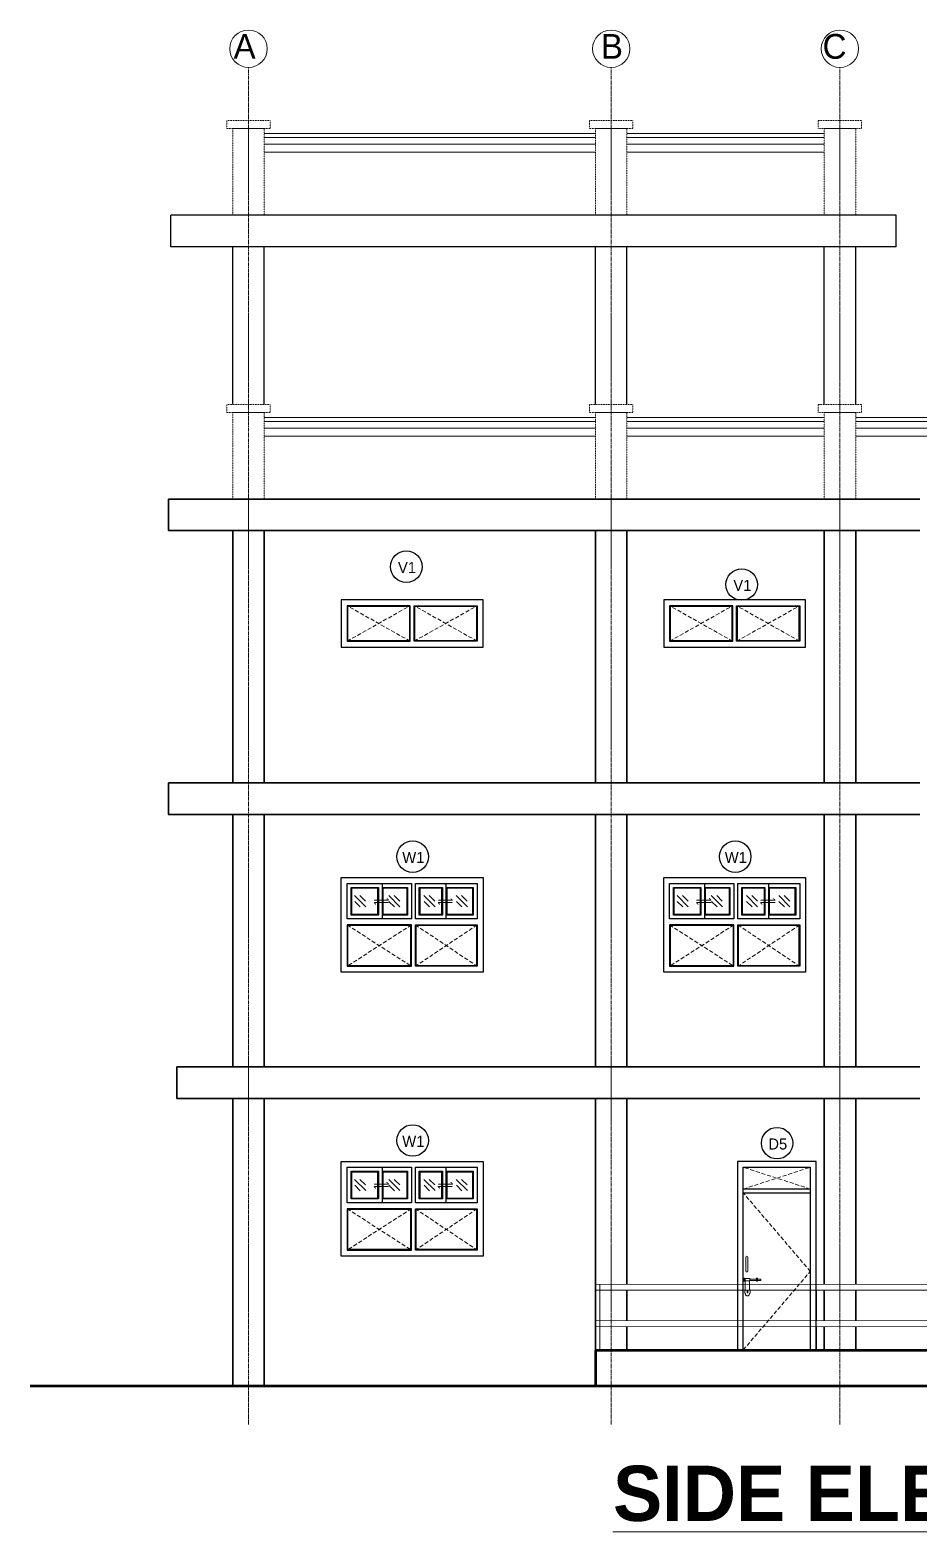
# Model space of a CAD drawing. Header units: inches. Extents: x -3071 to 2534411, y -17796 to 388172.
# Drawn here: x 1878779 to 1890064, y 162083 to 181132 of the extents above; entities that cross this region are included whole.
import ezdxf
from ezdxf.enums import TextEntityAlignment as Align

# ---------------------------------------------------------------- set-up
doc = ezdxf.new("R2010")
doc.units = ezdxf.units.IN
doc.header["$MEASUREMENT"] = 0
for name, pattern in [('ACAD_ISO08W100', [36, 24, -3, 6, -3]), ('DASHED', [0.75, 0.5, -0.25]), ('HIDDEN2', [0.1875, 0.125, -0.0625]), ('TRAZOS1', [0.15, 0.1, -0.05])]:
    doc.linetypes.add(name, pattern=pattern)
for name, color, linetype, lineweight in [('001-Archi- door window elevation', 92, 'Continuous', 25), ('001-Archi-hatch', 9, 'Continuous', 0), ('001-Archi-Opening Tags', 14, 'Continuous', 25), ('A .8 boundary line', 10, 'Continuous', 53), ('A 0.13 Text', 6, 'Continuous', 13), ('A 0.13 window elevation', 253, 'Continuous', 13), ('A 0.13parapet partition', 230, 'Continuous', 13), ('A 0.25 back line elevation', 20, 'Continuous', 25), ('A 0.35 front line elevation', 112, 'Continuous', 35), ('A 0.9 RAILING', 100, 'Continuous', 9), ('cen', 50, 'ACAD_ISO08W100', 5), ('Grid Tag', 6, 'Continuous', 20)]:
    doc.layers.add(name, color=color, linetype=linetype, lineweight=lineweight)
doc.styles.add('Archi 100', font='GOTHIC.TTF', dxfattribs={"height": 200})
doc.styles.add('CG', font='GOTHIC.TTF', dxfattribs={"height": 40})
doc.styles.get("Standard").update_dxf_attribs({"font": 'GOTHIC.TTF'})

# ---------------------------------------------------------------- blocks, each defined once
blk = doc.blocks.new('window tag')
blk.add_circle((0, 0), 200)
at = {"style": 'Archi 100', "flags": 1}
for tag, p in [('WIDTH', (15, 174.5)), ('HEIGHT', (-4.5, -348.5))]:
    blk.add_attdef(tag, p, '', height=200, dxfattribs=at)
at = {"style": 'Archi 100'}
blk.add_attdef('SYMBOL', text='', height=200, dxfattribs=at).set_placement((8, -10.5), align=Align.MIDDLE_CENTER)
blk = doc.blocks.new('A$C42FF27C5')
for p, q in [((16, 17), (-16, 17)), ((-16, 17), (-16, 0)), ((16, 0), (-16, 0)), ((27, 17), (16, 17)), ((27, 0), (16, 0)), ((39, 26), (27, 26)), ((27, 17), (27, 26)), ((27, 17), (27, 0)), ((27, 0), (27, -8)), ((39, 17), (39, 26)), ((50, 17), (39, 17)), ((39, 17), (39, 0)), ((50, 0), (39, 0)), ((39, 0), (39, -8)), ((125, 17), (50, 17)), ((125, 0), (50, 0)), ((186, 23), (125, 23)), ((125, 17), (125, 23)), ((125, 0), (125, 17)), ((125, -6), (125, 0)), ((186, 17), (186, 23)), ((192, 17), (186, 17)), ((186, 17), (186, 17)), ((186, 17), (186, 0)), ((192, 0), (186, 0)), ((186, 0), (186, 0)), ((186, -6), (186, 0)), ((203, 26), (192, 26)), ((192, 17), (192, 26)), ((192, 17), (192, 0)), ((192, 0), (192, -8)), ((203, 17), (203, 26)), ((208, 17), (203, 17)), ((203, 17), (203, 0)), ((208, 0), (203, 0)), ((203, 0), (203, -8)), ((27, -10), (27, -8)), ((39, -8), (27, -8)), ((39, -10), (27, -10)), ((39, -10), (39, -8)), ((121, -120), (123, -120)), ((121, -120), (121, -163)), ((121, -163), (123, -164)), ((121, -163), (123, -164)), ((121, -163), (121, -163)), ((123, -120), (125, -119)), ((123, -164), (125, -164)), ((123, -164), (125, -164)), ((128, -6), (125, -6)), ((125, -6), (125, -6)), ((128, -6), (125, -6)), ((125, -119), (126, -118)), ((125, -164), (126, -165)), ((125, -164), (126, -165)), ((126, -118), (127, -117)), ((126, -165), (127, -167)), ((126, -165), (127, -167)), ((127, -117), (128, -115)), ((127, -167), (128, -169)), ((127, -167), (128, -169)), ((128, -114), (128, -6)), ((128, -6), (128, -6)), ((183, -6), (128, -6)), ((128, -115), (128, -114)), ((128, -169), (128, -170)), ((128, -169), (128, -170)), ((128, -169), (128, -169)), ((128, -170), (128, -170)), ((128, -170), (128, -170)), ((129, -177), (128, -170)), ((129, -177), (128, -170)), ((128, -170), (128, -170)), ((132, -184), (129, -177)), ((132, -184), (129, -177)), ((129, -177), (129, -177)), ((136, -190), (132, -184)), ((136, -190), (132, -184)), ((142, -194), (136, -190)), ((142, -194), (136, -190)), ((161, -125), (150, -125)), ((150, -144), (150, -125)), ((150, -159), (150, -144)), ((161, -159), (150, -159)), ((161, -125), (161, -144)), ((161, -144), (161, -159)), ((175, -190), (169, -194)), ((175, -190), (169, -194)), ((179, -184), (175, -190)), ((179, -184), (175, -190)), ((182, -177), (179, -184)), ((182, -177), (179, -184)), ((183, -170), (182, -177)), ((183, -170), (182, -177)), ((182, -177), (182, -177)), ((183, -114), (183, -6)), ((186, -6), (183, -6)), ((183, -6), (183, -6)), ((186, -6), (183, -6)), ((183, -115), (183, -114)), ((184, -117), (183, -115)), ((183, -169), (184, -167)), ((183, -169), (184, -167)), ((183, -170), (183, -169)), ((183, -170), (183, -169)), ((183, -169), (183, -169)), ((183, -170), (183, -170)), ((183, -170), (183, -170)), ((183, -170), (183, -170)), ((185, -118), (184, -117)), ((184, -167), (185, -165)), ((184, -167), (185, -165)), ((186, -119), (185, -118)), ((185, -165), (186, -164)), ((185, -165), (186, -164)), ((186, -6), (186, -6)), ((188, -120), (186, -119)), ((186, -164), (188, -164)), ((186, -164), (188, -164)), ((189, -120), (188, -120)), ((188, -164), (189, -163)), ((188, -164), (189, -163)), ((189, -120), (189, -163)), ((189, -163), (189, -163)), ((192, -10), (192, -8)), ((203, -8), (192, -8)), ((203, -10), (192, -10)), ((203, -10), (203, -8)), ((148, -197), (142, -194)), ((148, -197), (142, -194)), ((155, -198), (148, -197)), ((155, -198), (148, -197)), ((162, -197), (155, -198)), ((162, -197), (155, -198)), ((169, -194), (162, -197)), ((169, -194), (162, -197))]:
    blk.add_line(p, q)
blk = doc.blocks.new('grid')
at = {"layer": 'Grid Tag', "linetype": 'Continuous', "ltscale": 30}
blk.add_circle((51, 48), 264, dxfattribs=at)
blk.add_attdef('GRID', (-143, -93), '', height=200)

msp = doc.modelspace()

# ---------------------------------------------------------------- linework, layer by layer
at = {"layer": '001-Archi- door window elevation'}
for points in [[(1882724.65, 173305.78), (1884524.65, 173305.78), (1884524.65, 173905.78), (1882724.65, 173905.78)], [(1882799.65, 173380.78), (1883599.65, 173380.78), (1883599.65, 173830.78), (1882799.65, 173830.78)], [(1883649.65, 173830.78), (1884449.65, 173830.78), (1884449.65, 173380.78), (1883649.65, 173380.78)], [(1886814.18, 173305.78), (1888614.18, 173305.78), (1888614.18, 173905.78), (1886814.18, 173905.78)], [(1886889.18, 173380.78), (1887689.18, 173380.78), (1887689.18, 173830.78), (1886889.18, 173830.78)], [(1887739.18, 173830.78), (1888539.18, 173830.78), (1888539.18, 173380.78), (1887739.18, 173380.78)], [(1882724.65, 170383.07), (1884524.65, 170383.07), (1884524.65, 169183.07), (1882724.65, 169183.07)], [(1886814.18, 170383.07), (1888614.18, 170383.07), (1888614.18, 169183.07), (1886814.18, 169183.07)], [(1883196.56, 169908.07), (1882849.65, 169908.07), (1882849.65, 170258.07), (1883196.56, 170258.07)], [(1883565.4, 169908.07), (1883246.56, 169908.07), (1883246.56, 170258.07), (1883565.4, 170258.07)], [(1884007.52, 169908.07), (1883715.4, 169908.07), (1883715.4, 170258.07), (1884007.52, 170258.07)], [(1884399.65, 169908.07), (1884057.52, 169908.07), (1884057.52, 170258.07), (1884399.65, 170258.07)], [(1887286.1, 169908.07), (1886939.18, 169908.07), (1886939.18, 170258.07), (1887286.1, 170258.07)], [(1887654.93, 169908.07), (1887336.1, 169908.07), (1887336.1, 170258.07), (1887654.93, 170258.07)], [(1888097.06, 169908.07), (1887804.93, 169908.07), (1887804.93, 170258.07), (1888097.06, 170258.07)], [(1888489.18, 169908.07), (1888147.06, 169908.07), (1888147.06, 170258.07), (1888489.18, 170258.07)], [(1883615.4, 169783.07), (1882799.65, 169783.07), (1882799.65, 169258.07), (1883615.4, 169258.07)], [(1883665.4, 169783.07), (1884449.65, 169783.07), (1884449.65, 169258.07), (1883665.4, 169258.07)], [(1887704.93, 169783.07), (1886889.18, 169783.07), (1886889.18, 169258.07), (1887704.93, 169258.07)], [(1887754.93, 169783.07), (1888539.18, 169783.07), (1888539.18, 169258.07), (1887754.93, 169258.07)], [(1882724.65, 166783.07), (1884524.65, 166783.07), (1884524.65, 165583.07), (1882724.65, 165583.07)], [(1888673.7, 164383.07), (1888748.7, 164383.07), (1888748.7, 166783.07), (1887748.7, 166783.07), (1887748.7, 164383.07), (1887823.7, 164383.07), (1887823.7, 166708.07), (1888673.7, 166708.07)], [(1888673.7, 166433.07), (1887823.7, 166433.07), (1887823.7, 166708.07), (1888673.7, 166708.07)], [(1883196.56, 166308.07), (1882849.65, 166308.07), (1882849.65, 166658.07), (1883196.56, 166658.07)], [(1883565.4, 166308.07), (1883246.56, 166308.07), (1883246.56, 166658.07), (1883565.4, 166658.07)], [(1884007.52, 166308.07), (1883715.4, 166308.07), (1883715.4, 166658.07), (1884007.52, 166658.07)], [(1884399.65, 166308.07), (1884057.52, 166308.07), (1884057.52, 166658.07), (1884399.65, 166658.07)], [(1887823.7, 166383.07), (1888673.7, 166383.07), (1888673.7, 164393.07), (1887823.7, 164393.07)], [(1883615.4, 166183.07), (1882799.65, 166183.07), (1882799.65, 165658.07), (1883615.4, 165658.07)], [(1883665.4, 166183.07), (1884449.65, 166183.07), (1884449.65, 165658.07), (1883665.4, 165658.07)]]:
    msp.add_lwpolyline(points, close=True, dxfattribs=at)
for points in [[(1883615.4, 169858.07), (1882799.65, 169858.07), (1882799.65, 170308.07), (1883615.4, 170308.07), (1883615.4, 169858.07)], [(1883246.56, 169858.07), (1883246.56, 170308.07)], [(1883665.4, 170308.07), (1884449.65, 170308.07), (1884449.65, 169858.07), (1883665.4, 169858.07), (1883665.4, 170308.07), (1883665.4, 170308.07)], [(1884057.52, 169858.07), (1884057.52, 170308.07)], [(1887704.93, 169858.07), (1886889.18, 169858.07), (1886889.18, 170308.07), (1887704.93, 170308.07), (1887704.93, 169858.07)], [(1887336.1, 169858.07), (1887336.1, 170308.07)], [(1887754.93, 170308.07), (1888539.18, 170308.07), (1888539.18, 169858.07), (1887754.93, 169858.07), (1887754.93, 170308.07), (1887754.93, 170308.07)], [(1888147.06, 169858.07), (1888147.06, 170308.07)], [(1883615.4, 166258.07), (1882799.65, 166258.07), (1882799.65, 166708.07), (1883615.4, 166708.07), (1883615.4, 166258.07)], [(1883246.56, 166258.07), (1883246.56, 166708.07)], [(1883665.4, 166708.07), (1884449.65, 166708.07), (1884449.65, 166258.07), (1883665.4, 166258.07), (1883665.4, 166708.07), (1883665.4, 166708.07)], [(1884057.52, 166258.07), (1884057.52, 166708.07)]]:
    msp.add_lwpolyline(points, dxfattribs=at)
at = {"layer": '001-Archi-hatch', "linetype": 'TRAZOS1', "ltscale": 500}
for p, q in [((1882799.65, 173380.78), (1883599.65, 173830.78)), ((1883599.65, 173380.78), (1882799.65, 173830.78)), ((1883649.65, 173380.78), (1884449.65, 173830.78)), ((1884449.65, 173380.78), (1883649.65, 173830.78)), ((1886889.18, 173380.78), (1887689.18, 173830.78)), ((1887689.18, 173380.78), (1886889.18, 173830.78)), ((1887739.18, 173380.78), (1888539.18, 173830.78)), ((1888539.18, 173380.78), (1887739.18, 173830.78)), ((1882799.65, 169783.07), (1883615.4, 169258.07)), ((1883615.4, 169783.07), (1882799.65, 169258.07)), ((1883665.4, 169783.07), (1884449.65, 169258.07)), ((1884449.65, 169783.07), (1883665.4, 169258.07)), ((1886889.18, 169783.07), (1887704.93, 169258.07)), ((1887704.93, 169783.07), (1886889.18, 169258.07)), ((1887754.93, 169783.07), (1888539.18, 169258.07)), ((1888539.18, 169783.07), (1887754.93, 169258.07)), ((1887823.7, 166433.07), (1888673.7, 166708.07)), ((1888673.7, 166433.07), (1887823.7, 166708.07)), ((1882799.65, 166183.07), (1883615.4, 165658.07)), ((1883615.4, 166183.07), (1882799.65, 165658.07)), ((1883665.4, 166183.07), (1884449.65, 165658.07)), ((1884449.65, 166183.07), (1883665.4, 165658.07))]:
    msp.add_line(p, q, dxfattribs=at)
at = {"layer": '001-Archi-hatch'}
for p, q in [((1883035.63, 170012.27), (1882894.03, 170153.87)), ((1882963, 170155.61), (1883033.8, 170084.81)), ((1883469.85, 170012.27), (1883328.25, 170153.87)), ((1883397.22, 170155.61), (1883468.02, 170084.81)), ((1883914.81, 170012.27), (1883773.21, 170153.87)), ((1883842.18, 170155.61), (1883912.98, 170084.81)), ((1884324.86, 170012.27), (1884183.25, 170153.87)), ((1884252.23, 170155.61), (1884323.03, 170084.81)), ((1887125.16, 170012.27), (1886983.56, 170153.87)), ((1887052.53, 170155.61), (1887123.33, 170084.81)), ((1887559.38, 170012.27), (1887417.78, 170153.87)), ((1887486.75, 170155.61), (1887557.55, 170084.81)), ((1888004.35, 170012.27), (1887862.75, 170153.87)), ((1887931.72, 170155.61), (1888002.52, 170084.81)), ((1888414.39, 170012.27), (1888272.79, 170153.87)), ((1888341.76, 170155.61), (1888412.56, 170084.81)), ((1882895.86, 170081.33), (1882966.66, 170010.53)), ((1883330.08, 170081.33), (1883400.88, 170010.53)), ((1883775.04, 170081.33), (1883845.84, 170010.53)), ((1884185.09, 170081.33), (1884255.89, 170010.53)), ((1886985.39, 170081.33), (1887056.19, 170010.53)), ((1887419.61, 170081.33), (1887490.41, 170010.53)), ((1887864.58, 170081.33), (1887935.38, 170010.53)), ((1888274.62, 170081.33), (1888345.42, 170010.53)), ((1883035.63, 166412.27), (1882894.03, 166553.87)), ((1882963, 166555.61), (1883033.8, 166484.81)), ((1883469.85, 166412.27), (1883328.25, 166553.87)), ((1883397.22, 166555.61), (1883468.02, 166484.81)), ((1883914.81, 166412.27), (1883773.21, 166553.87)), ((1883842.18, 166555.61), (1883912.98, 166484.81)), ((1884324.86, 166412.27), (1884183.25, 166553.87)), ((1884252.23, 166555.61), (1884323.03, 166484.81)), ((1882895.86, 166481.33), (1882966.66, 166410.53)), ((1883330.08, 166481.33), (1883400.88, 166410.53)), ((1883775.04, 166481.33), (1883845.84, 166410.53)), ((1884185.09, 166481.33), (1884255.89, 166410.53))]:
    msp.add_line(p, q, dxfattribs=at)
for points in [[(1882809.65, 173390.78), (1883589.65, 173390.78), (1883589.65, 173820.78), (1882809.65, 173820.78)], [(1883659.65, 173820.78), (1884439.65, 173820.78), (1884439.65, 173390.78), (1883659.65, 173390.78)], [(1886899.18, 173390.78), (1887679.18, 173390.78), (1887679.18, 173820.78), (1886899.18, 173820.78)], [(1887749.18, 173820.78), (1888529.18, 173820.78), (1888529.18, 173390.78), (1887749.18, 173390.78)], [(1883186.56, 169918.07), (1882859.65, 169918.07), (1882859.65, 170248.07), (1883186.56, 170248.07)], [(1883555.4, 169918.07), (1883256.56, 169918.07), (1883256.56, 170248.07), (1883555.4, 170248.07)], [(1883997.52, 169918.07), (1883725.4, 169918.07), (1883725.4, 170248.07), (1883997.52, 170248.07)], [(1884389.65, 169918.07), (1884067.52, 169918.07), (1884067.52, 170248.07), (1884389.65, 170248.07)], [(1887276.1, 169918.07), (1886949.18, 169918.07), (1886949.18, 170248.07), (1887276.1, 170248.07)], [(1887644.93, 169918.07), (1887346.1, 169918.07), (1887346.1, 170248.07), (1887644.93, 170248.07)], [(1888087.06, 169918.07), (1887814.93, 169918.07), (1887814.93, 170248.07), (1888087.06, 170248.07)], [(1888479.18, 169918.07), (1888157.06, 169918.07), (1888157.06, 170248.07), (1888479.18, 170248.07)], [(1883605.4, 169773.07), (1882809.65, 169773.07), (1882809.65, 169268.07), (1883605.4, 169268.07)], [(1883675.4, 169773.07), (1884439.65, 169773.07), (1884439.65, 169268.07), (1883675.4, 169268.07)], [(1887694.93, 169773.07), (1886899.18, 169773.07), (1886899.18, 169268.07), (1887694.93, 169268.07)], [(1887764.93, 169773.07), (1888529.18, 169773.07), (1888529.18, 169268.07), (1887764.93, 169268.07)], [(1883186.56, 166318.07), (1882859.65, 166318.07), (1882859.65, 166648.07), (1883186.56, 166648.07)], [(1883555.4, 166318.07), (1883256.56, 166318.07), (1883256.56, 166648.07), (1883555.4, 166648.07)], [(1883997.52, 166318.07), (1883725.4, 166318.07), (1883725.4, 166648.07), (1883997.52, 166648.07)], [(1884389.65, 166318.07), (1884067.52, 166318.07), (1884067.52, 166648.07), (1884389.65, 166648.07)], [(1883605.4, 166173.07), (1882809.65, 166173.07), (1882809.65, 165668.07), (1883605.4, 165668.07)], [(1883675.4, 166173.07), (1884439.65, 166173.07), (1884439.65, 165668.07), (1883675.4, 165668.07)]]:
    msp.add_lwpolyline(points, close=True, dxfattribs=at)
at = {"layer": '001-Archi-hatch', "linetype": 'HIDDEN2', "ltscale": 5}
for points in [[(1883302.19, 170118.67), (1883325.35, 170095.51), (1883141.38, 170095.51)], [(1884113.15, 170118.67), (1884136.31, 170095.51), (1883952.34, 170095.51)], [(1887391.72, 170118.67), (1887414.88, 170095.51), (1887230.91, 170095.51)], [(1888202.68, 170118.67), (1888225.84, 170095.51), (1888041.87, 170095.51)], [(1883164.54, 170042.35), (1883141.38, 170065.51), (1883325.35, 170065.51)], [(1883975.5, 170042.35), (1883952.34, 170065.51), (1884136.31, 170065.51)], [(1887254.07, 170042.35), (1887230.91, 170065.51), (1887414.88, 170065.51)], [(1888065.03, 170042.35), (1888041.87, 170065.51), (1888225.84, 170065.51)], [(1883302.19, 166518.67), (1883325.35, 166495.51), (1883141.38, 166495.51)], [(1884113.15, 166518.67), (1884136.31, 166495.51), (1883952.34, 166495.51)], [(1883164.54, 166442.35), (1883141.38, 166465.51), (1883325.35, 166465.51)], [(1883975.5, 166442.35), (1883952.34, 166465.51), (1884136.31, 166465.51)]]:
    msp.add_lwpolyline(points, dxfattribs=at)
at = {"layer": '001-Archi-hatch', "linetype": 'TRAZOS1', "ltscale": 500}
msp.add_lwpolyline([(1887823.7, 164393.07), (1888673.7, 165388.07), (1887823.7, 166383.07)], dxfattribs=at)
at = {"layer": '001-Archi-hatch'}
msp.add_lwpolyline([(1887855.82, 165567.92, -1), (1887880.82, 165567.92), (1887880.82, 165392.92, -1), (1887855.82, 165392.92)], format="xyb", close=True, dxfattribs=at)
at = {"layer": 'A .8 boundary line'}
for p, q in [((1896703.95, 164383.07), (1885948.96, 164383.07)), ((1885948.96, 164383.07), (1885948.96, 163933.07)), ((1905845.84, 163933.07), (1878778.97, 163933.07))]:
    msp.add_line(p, q, dxfattribs=at)
at = {"layer": 'A 0.13 window elevation', "linetype": 'DASHED', "ltscale": 0.005}
for points in [[(1881823.96, 179983.07), (1881273.96, 179983.07), (1881273.96, 179883.07), (1881823.96, 179883.07)], [(1881748.96, 179883.07), (1881348.96, 179883.07), (1881348.96, 178783.07), (1881748.96, 178783.07)], [(1886423.96, 179983.07), (1885873.96, 179983.07), (1885873.96, 179883.07), (1886423.96, 179883.07)], [(1886348.96, 179883.07), (1885948.96, 179883.07), (1885948.96, 178783.07), (1886348.96, 178783.07)], [(1889323.96, 179983.07), (1888773.96, 179983.07), (1888773.96, 179883.07), (1889323.96, 179883.07)], [(1889248.96, 179883.07), (1888848.96, 179883.07), (1888848.96, 178783.07), (1889248.96, 178783.07)], [(1881823.96, 176383.07), (1881273.96, 176383.07), (1881273.96, 176283.07), (1881823.96, 176283.07)], [(1881748.96, 176283.07), (1881348.96, 176283.07), (1881348.96, 175183.07), (1881748.96, 175183.07)], [(1886423.96, 176383.07), (1885873.96, 176383.07), (1885873.96, 176283.07), (1886423.96, 176283.07)], [(1886348.96, 176283.07), (1885948.96, 176283.07), (1885948.96, 175183.07), (1886348.96, 175183.07)], [(1889323.96, 176383.07), (1888773.96, 176383.07), (1888773.96, 176283.07), (1889323.96, 176283.07)], [(1889248.96, 176283.07), (1888848.96, 176283.07), (1888848.96, 175183.07), (1889248.96, 175183.07)]]:
    msp.add_lwpolyline(points, close=True, dxfattribs=at)
at = {"layer": 'A 0.13parapet partition', "ltscale": 20}
for p, q in [((1885948.96, 179683.07), (1881748.96, 179683.07)), ((1888848.96, 179683.07), (1886348.96, 179683.07)), ((1885948.96, 179583.07), (1881748.96, 179583.07)), ((1888848.96, 179583.07), (1886348.96, 179583.07)), ((1885948.96, 176083.07), (1881748.96, 176083.07)), ((1888848.96, 176083.07), (1886348.96, 176083.07)), ((1893448.96, 176083.07), (1889248.96, 176083.07)), ((1885948.96, 175983.07), (1881748.96, 175983.07)), ((1888848.96, 175983.07), (1886348.96, 175983.07)), ((1893448.96, 175983.07), (1889248.96, 175983.07)), ((1885948.96, 165223.4), (1895456.29, 165226.9)), ((1885948.96, 164383.07), (1885948.96, 165223.4)), ((1886003.96, 164383.07), (1886003.96, 165223.4)), ((1885948.96, 165148.4), (1895456.44, 165151.9)), ((1885948.96, 164761.91), (1895457.22, 164765.42)), ((1885948.96, 164686.91), (1895457.37, 164690.42))]:
    msp.add_line(p, q, dxfattribs=at)
at = {"layer": 'A 0.25 back line elevation', "ltscale": 20}
for p, q in [((1880564.58, 178383.07), (1880564.58, 178783.07)), ((1889763.96, 178783.07), (1880564.58, 178783.07)), ((1889763.96, 178383.07), (1889763.96, 178783.07)), ((1889763.96, 178383.07), (1880564.58, 178383.07)), ((1881348.96, 176383.07), (1881348.96, 178383.07)), ((1881748.96, 176383.07), (1881748.96, 178383.07)), ((1885948.96, 176383.07), (1885948.96, 178383.07)), ((1886348.96, 176383.07), (1886348.96, 178383.07)), ((1888848.96, 176383.07), (1888848.96, 178383.07)), ((1889248.96, 176383.07), (1889248.96, 178383.07)), ((1889248.96, 176383.07), (1889248.96, 178383.07))]:
    msp.add_line(p, q, dxfattribs=at)
at = {"layer": 'A 0.35 front line elevation'}
for p, q in [((1880533.96, 174783.07), (1880533.96, 175183.07)), ((1890063.96, 175183.07), (1880533.96, 175183.07)), ((1890063.96, 174783.07), (1880533.96, 174783.07)), ((1881348.96, 171583.07), (1881348.96, 174783.07)), ((1881748.96, 171583.07), (1881748.96, 174783.07)), ((1885948.96, 171583.07), (1885948.96, 174783.07)), ((1886348.96, 171583.07), (1886348.96, 174783.07)), ((1888848.96, 174783.07), (1888848.96, 171583.07)), ((1889248.96, 174783.07), (1889248.96, 171583.07)), ((1880533.96, 171183.07), (1880533.96, 171583.07)), ((1890063.96, 171583.07), (1880533.96, 171583.07)), ((1890063.96, 171183.07), (1880533.96, 171183.07)), ((1881348.96, 167983.07), (1881348.96, 171183.07)), ((1881748.96, 167983.07), (1881748.96, 171183.07)), ((1885948.96, 167983.07), (1885948.96, 171183.07)), ((1886348.96, 167983.07), (1886348.96, 171183.07)), ((1888848.96, 171183.07), (1888848.96, 167983.07)), ((1889248.96, 171183.07), (1889248.96, 167983.07)), ((1880640.13, 167582.16), (1880640.13, 167983.07)), ((1886348.96, 167983.07), (1880640.13, 167983.07)), ((1888848.96, 167983.07), (1886348.96, 167983.07)), ((1890063.96, 167983.07), (1888848.96, 167983.07)), ((1886348.96, 167582.16), (1880640.13, 167582.16)), ((1881348.96, 163933.07), (1881348.96, 167582.16)), ((1881748.96, 163933.07), (1881748.96, 167582.16)), ((1885948.96, 163933.07), (1885948.96, 167582.16)), ((1886348.96, 165223.4), (1886348.96, 167582.16)), ((1890063.96, 167582.16), (1886348.96, 167582.16)), ((1888848.96, 167383.07), (1888848.96, 167582.16)), ((1889248.96, 167582.16), (1888848.96, 167582.16)), ((1889248.96, 167582.16), (1889248.96, 165223.4)), ((1888848.96, 167382.16), (1888848.96, 166883.07)), ((1888848.96, 166883.07), (1888848.96, 165223.4)), ((1886348.96, 164761.91), (1886348.96, 165148.4)), ((1888748.47, 164761.91), (1888748.47, 165148.4)), ((1888848.96, 165148.4), (1888848.96, 164761.91)), ((1889248.96, 165148.4), (1889248.96, 164761.91)), ((1886348.96, 164383.07), (1886348.96, 164686.91)), ((1888748.47, 164383.07), (1888748.47, 164686.91)), ((1888848.96, 164686.91), (1888848.96, 164383.07)), ((1889248.96, 164686.91), (1889248.96, 164383.07))]:
    msp.add_line(p, q, dxfattribs=at)
at = {"layer": 'A 0.9 RAILING', "ltscale": 20}
for p, q in [((1885948.96, 179818.07), (1881748.96, 179818.07)), ((1885948.96, 179768.07), (1881748.96, 179768.07)), ((1888848.96, 179818.07), (1886348.96, 179818.07)), ((1888848.96, 179768.07), (1886348.96, 179768.07)), ((1885948.96, 176218.07), (1881748.96, 176218.07)), ((1888848.96, 176218.07), (1886348.96, 176218.07)), ((1893448.96, 176218.07), (1889248.96, 176218.07)), ((1885948.96, 176168.07), (1881748.96, 176168.07)), ((1888848.96, 176168.07), (1886348.96, 176168.07)), ((1893448.96, 176168.07), (1889248.96, 176168.07))]:
    msp.add_line(p, q, dxfattribs=at)
at = {"layer": 'cen', "ltscale": 2}
for p, q in [((1881548.96, 163444.26), (1881548.96, 180657.75)), ((1886148.96, 163444.26), (1886148.96, 180657.75)), ((1889048.96, 163444.26), (1889048.96, 180657.75))]:
    msp.add_line(p, q, dxfattribs=at)

# ---------------------------------------------------------------- block references
ref = msp.add_blockref('grid', (1881595.19, 180851.94), dxfattribs=dict(xscale=-0.8987445155798923, yscale=0.8987445155798923, zscale=0.8987445155798923))
ref.add_attrib('GRID', 'A', (1881359.76, 180768.16), dxfattribs={"height": 314.56})
ref = msp.add_blockref('grid', (1886195.19, 180851.94), dxfattribs=dict(xscale=-0.8987445155798923, yscale=0.8987445155798923, zscale=0.8987445155798923))
ref.add_attrib('GRID', 'B', (1886017.06, 180768.16), dxfattribs={"height": 314.56})
ref = msp.add_blockref('grid', (1889095.19, 180851.94), dxfattribs=dict(xscale=-0.8987445155798923, yscale=0.8987445155798923, zscale=0.8987445155798923))
ref.add_attrib('GRID', 'C', (1888828.75, 180768.16), dxfattribs={"height": 314.56})
at = {"layer": '001-Archi-hatch', "xscale": -1, "rotation": 359.9999999999973}
msp.add_blockref('A$C42FF27C5', (1888031.97, 165274.59), dxfattribs=at)
at = {"layer": '001-Archi-Opening Tags'}
ref = msp.add_blockref('window tag', (1883550.93, 174325.55), dxfattribs=at)
ref.add_attrib('SYMBOL', 'V1', dxfattribs={"layer": '0', "height": 140, "style": 'CG'}).set_placement((1883558.93, 174315.05), align=Align.MIDDLE_CENTER)
ref = msp.add_blockref('window tag', (1887803.89, 174099.48), dxfattribs=at)
ref.add_attrib('SYMBOL', 'V1', dxfattribs={"layer": '0', "height": 140, "style": 'CG'}).set_placement((1887811.89, 174088.98), align=Align.MIDDLE_CENTER)
ref = msp.add_blockref('window tag', (1883631.6, 170648.21), dxfattribs=at)
ref.add_attrib('SYMBOL', 'W1', dxfattribs={"layer": '0', "height": 140, "style": 'CG'}).set_placement((1883639.6, 170637.71), align=Align.MIDDLE_CENTER)
ref = msp.add_blockref('window tag', (1887721.14, 170648.21), dxfattribs=at)
ref.add_attrib('SYMBOL', 'W1', dxfattribs={"layer": '0', "height": 140, "style": 'CG'}).set_placement((1887729.14, 170637.71), align=Align.MIDDLE_CENTER)
ref = msp.add_blockref('window tag', (1883631.6, 167048.21), dxfattribs=at)
ref.add_attrib('SYMBOL', 'W1', dxfattribs={"layer": '0', "height": 140, "style": 'CG'}).set_placement((1883639.6, 167037.71), align=Align.MIDDLE_CENTER)
ref = msp.add_blockref('window tag', (1888252.82, 167014.37), dxfattribs=at)
ref.add_attrib('SYMBOL', 'D5', dxfattribs={"layer": '0', "height": 140, "style": 'CG'}).set_placement((1888260.82, 167003.87), align=Align.MIDDLE_CENTER)

# ---------------------------------------------------------------- texts
at = {"layer": 'A 0.13 Text', "insert": (1890071.92, 162568.28), "char_height": 700, "width": 13056.4847, "attachment_point": 5, "style": 'CG'}
msp.add_mtext('{\\fCentury Gothic|b1|i0|c0|p34;\\LSIDE ELEVATION}', dxfattribs=at)

doc.saveas('drawing.dxf')
